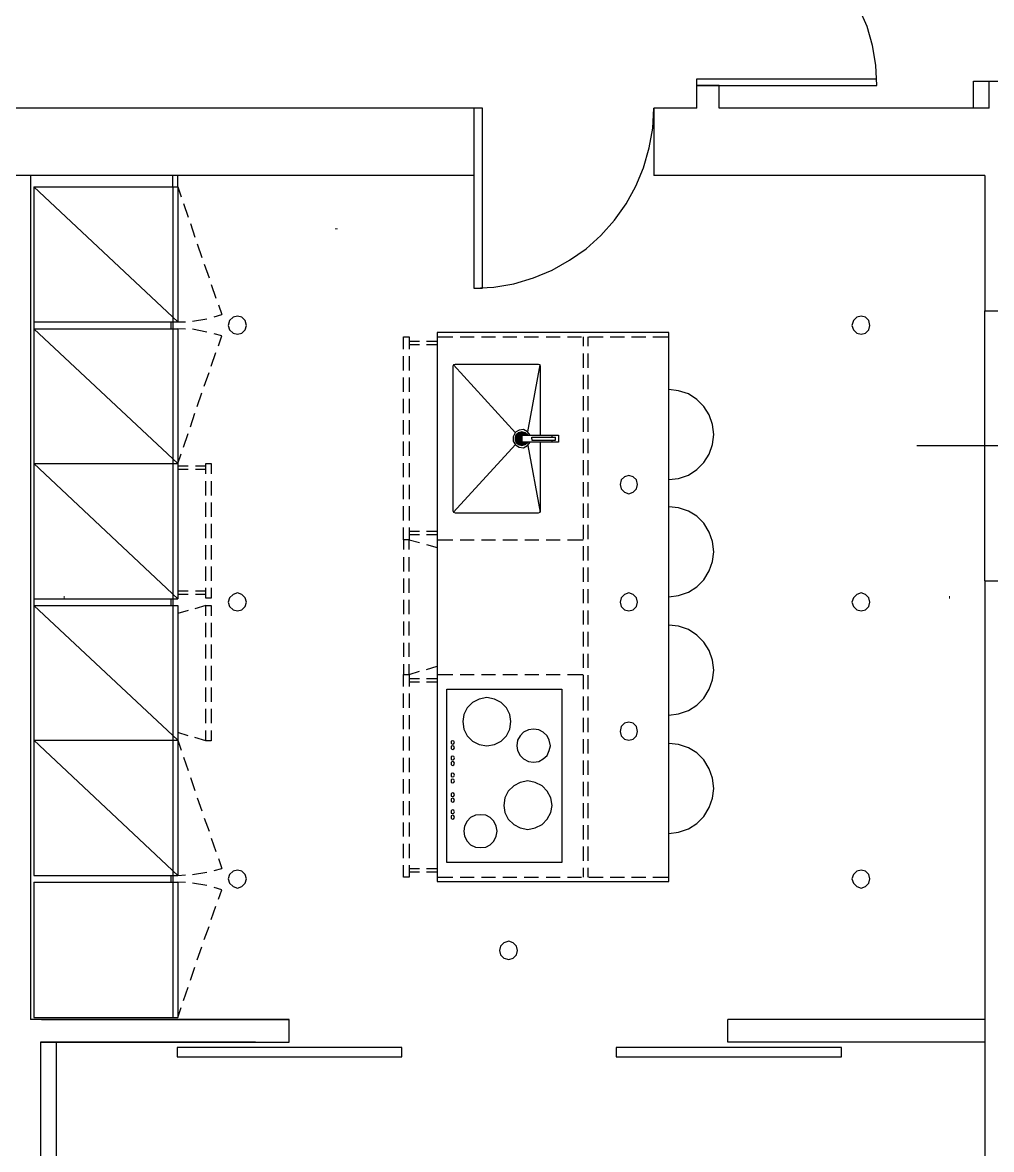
# Model space of a CAD drawing. Header units: millimetres. Extents: x 0 to 11839, y 0 to 13604.
# Drawn here: x 4977 to 8721, y 4743 to 9097 of the extents above; entities that cross this region are included whole.
import ezdxf

# ---------------------------------------------------------------- set-up
doc = ezdxf.new("R2010")
doc.units = ezdxf.units.MM
doc.layers.add('PDF_FILLS_OUTLINE', color=8, linetype='Continuous')
doc.layers.add('PDF_STROKES', color=7, linetype='Continuous')

msp = doc.modelspace()

# ---------------------------------------------------------------- linework, layer by layer
at = {"layer": 'PDF_FILLS_OUTLINE'}
for p, q in [((6187, 8301.6), (6187, 8301.6)), ((6187, 8301.6), (6187, 8299.5)), ((6187, 8301.6), (6187, 8299.5)), ((6189.1, 8301.6), (6189.1, 8301.6)), ((6189.1, 8301.6), (6189.1, 8299.5)), ((6189.1, 8299.5), (6189.1, 8301.6)), ((6189.1, 8301.6), (6189.1, 8301.6)), ((6189.1, 8301.6), (6189.1, 8299.5)), ((6189.1, 8299.5), (6189.1, 8301.6)), ((6189.1, 8301.6), (6189.1, 8301.6)), ((6189.1, 8301.6), (6189.1, 8299.5)), ((6189.1, 8301.6), (6189.1, 8299.5)), ((6191.2, 8301.6), (6191.2, 8301.6)), ((6191.2, 8301.6), (6191.2, 8299.5)), ((6191.2, 8299.5), (6191.2, 8301.6)), ((6191.2, 8301.6), (6191.2, 8301.6)), ((6191.2, 8301.6), (6191.2, 8299.5)), ((6191.2, 8299.5), (6191.2, 8301.6)), ((6191.2, 8301.6), (6191.2, 8301.6)), ((6191.2, 8301.6), (6191.2, 8299.5)), ((6191.2, 8299.5), (6191.2, 8301.6)), ((6191.2, 8301.6), (6191.2, 8301.6)), ((6191.2, 8301.6), (6191.2, 8299.5)), ((6191.2, 8299.5), (6191.2, 8301.6)), ((6191.2, 8299.5), (6191.2, 8299.5)), ((6883.4, 7501.5), (6881.3, 7482.4)), ((6881.3, 7482.4), (6881.3, 7497.2)), ((6881.3, 7497.2), (6881.3, 7486.7)), ((6881.3, 7497.2), (6881.3, 7482.4)), ((6881.3, 7486.7), (6881.3, 7493)), ((6885.5, 7505.7), (6883.4, 7478.2)), ((6883.4, 7478.2), (6883.4, 7501.5)), ((6883.4, 7501.5), (6883.4, 7478.2)), ((6889.7, 7509.9), (6885.5, 7473.9)), ((6885.5, 7473.9), (6885.5, 7505.7)), ((6885.5, 7505.7), (6885.5, 7473.9)), ((6894, 7512), (6889.7, 7469.7)), ((6889.7, 7469.7), (6889.7, 7509.9)), ((6889.7, 7509.9), (6889.7, 7469.7)), ((6898.2, 7514.2), (6894, 7467.6)), ((6894, 7467.6), (6894, 7512)), ((6894, 7512), (6894, 7467.6)), ((6904.6, 7516.3), (6898.2, 7465.5)), ((6898.2, 7465.5), (6898.2, 7514.2)), ((6898.2, 7514.2), (6898.2, 7465.5)), ((6906.7, 7516.3), (6904.6, 7463.4)), ((6904.6, 7463.4), (6904.6, 7516.3)), ((6904.6, 7516.3), (6904.6, 7463.4)), ((6908.8, 7516.3), (6906.7, 7503.6)), ((6906.7, 7503.6), (6906.7, 7516.3)), ((6906.7, 7516.3), (6906.7, 7463.4)), ((6908.8, 7503.6), (6906.7, 7503.6)), ((6908.8, 7503.6), (6908.8, 7516.3)), ((6908.8, 7516.3), (6908.8, 7503.6)), ((6913, 7514.2), (6908.8, 7503.6)), ((6913, 7503.6), (6908.8, 7503.6)), ((6913, 7503.6), (6913, 7514.2)), ((6913, 7514.2), (6913, 7503.6)), ((6919.4, 7512), (6913, 7503.6)), ((6919.4, 7503.6), (6913, 7503.6)), ((6919.4, 7503.6), (6919.4, 7512)), ((6919.4, 7512), (6919.4, 7503.6)), ((6923.6, 7509.9), (6919.4, 7503.6)), ((6923.6, 7503.6), (6919.4, 7503.6)), ((6923.6, 7503.6), (6923.6, 7509.9)), ((6923.6, 7509.9), (6923.6, 7503.6)), ((6925.7, 7507.8), (6923.6, 7503.6)), ((6925.7, 7503.6), (6923.6, 7503.6)), ((6925.7, 7503.6), (6925.7, 7507.8)), ((6925.7, 7507.8), (6925.7, 7503.6)), ((6930, 7503.6), (6925.7, 7503.6)), ((6881.3, 7482.4), (6881.3, 7486.7)), ((6883.4, 7478.2), (6881.3, 7482.4)), ((6885.5, 7473.9), (6883.4, 7478.2)), ((6889.7, 7469.7), (6885.5, 7473.9)), ((6894, 7467.6), (6889.7, 7469.7)), ((6898.2, 7465.5), (6894, 7467.6)), ((6904.6, 7463.4), (6898.2, 7465.5)), ((6906.7, 7463.4), (6904.6, 7463.4)), ((6908.8, 7476.1), (6906.7, 7463.4)), ((6906.7, 7463.4), (6906.7, 7476.1)), ((6908.8, 7463.4), (6906.7, 7463.4)), ((6913, 7476.1), (6908.8, 7463.4)), ((6908.8, 7463.4), (6908.8, 7476.1)), ((6908.8, 7476.1), (6908.8, 7463.4)), ((6913, 7465.5), (6908.8, 7463.4)), ((6919.4, 7476.1), (6913, 7465.5)), ((6913, 7465.5), (6913, 7476.1)), ((6913, 7476.1), (6913, 7465.5)), ((6919.4, 7465.5), (6913, 7465.5)), ((6923.6, 7476.1), (6919.4, 7465.5)), ((6919.4, 7465.5), (6919.4, 7476.1)), ((6919.4, 7476.1), (6919.4, 7465.5)), ((6923.6, 7469.7), (6919.4, 7465.5)), ((6925.7, 7476.1), (6923.6, 7469.7)), ((6923.6, 7469.7), (6923.6, 7476.1)), ((6923.6, 7476.1), (6923.6, 7469.7)), ((6925.7, 7471.8), (6923.6, 7469.7)), ((6930, 7476.1), (6925.7, 7471.8)), ((6925.7, 7471.8), (6925.7, 7476.1)), ((6925.7, 7476.1), (6925.7, 7471.8)), ((5137.1, 6879.2), (5137.1, 6879.2)), ((5137.1, 6879.2), (5137.1, 6879.2)), ((5137.1, 6879.2), (5137.1, 6879.2)), ((5139.3, 6879.2), (5137.1, 6879.2)), ((5137.1, 6879.2), (5139.3, 6879.2)), ((5139.3, 6879.2), (5137.1, 6879.2)), ((5137.1, 6879.2), (5139.3, 6879.2)), ((5139.3, 6877.1), (5137.1, 6877.1)), ((5137.1, 6877.1), (5139.3, 6877.1)), ((5137.1, 6877.1), (5137.1, 6877.1)), ((5137.1, 6877.1), (5137.1, 6877.1)), ((5137.1, 6877.1), (5137.1, 6877.1)), ((5139.3, 6877.1), (5137.1, 6877.1)), ((5137.1, 6877.1), (5139.3, 6877.1)), ((5137.1, 6874.9), (5137.1, 6874.9)), ((5139.3, 6874.9), (5137.1, 6874.9)), ((5137.1, 6874.9), (5139.3, 6874.9)), ((5139.3, 6874.9), (5137.1, 6874.9)), ((5137.1, 6874.9), (5139.3, 6874.9)), ((5139.3, 6874.9), (5137.1, 6874.9)), ((5137.1, 6874.9), (5139.3, 6874.9)), ((5139.3, 6874.9), (5137.1, 6874.9)), ((5137.1, 6874.9), (5139.3, 6874.9)), ((5139.3, 6879.2), (5139.3, 6879.2)), ((5139.3, 6879.2), (5139.3, 6879.2)), ((5139.3, 6877.1), (5139.3, 6877.1)), ((5139.3, 6877.1), (5139.3, 6877.1)), ((5139.3, 6874.9), (5139.3, 6874.9)), ((5139.3, 6874.9), (5139.3, 6874.9)), ((5139.3, 6874.9), (5139.3, 6874.9)), ((5139.3, 6874.9), (5139.3, 6874.9)), ((8557.7, 6879.2), (8557.7, 6879.2)), ((8557.7, 6879.2), (8557.7, 6879.2)), ((8557.7, 6879.2), (8557.7, 6879.2)), ((8559.8, 6879.2), (8557.7, 6879.2)), ((8557.7, 6879.2), (8559.8, 6879.2)), ((8559.8, 6879.2), (8557.7, 6879.2)), ((8557.7, 6879.2), (8559.8, 6879.2)), ((8559.8, 6877.1), (8557.7, 6877.1)), ((8557.7, 6877.1), (8559.8, 6877.1)), ((8557.7, 6877.1), (8557.7, 6877.1)), ((8557.7, 6877.1), (8557.7, 6877.1)), ((8557.7, 6877.1), (8557.7, 6877.1)), ((8559.8, 6877.1), (8557.7, 6877.1)), ((8557.7, 6877.1), (8559.8, 6877.1)), ((8557.7, 6874.9), (8557.7, 6874.9)), ((8559.8, 6874.9), (8557.7, 6874.9)), ((8557.7, 6874.9), (8559.8, 6874.9)), ((8559.8, 6874.9), (8557.7, 6874.9)), ((8557.7, 6874.9), (8559.8, 6874.9)), ((8559.8, 6874.9), (8557.7, 6874.9)), ((8557.7, 6874.9), (8559.8, 6874.9)), ((8559.8, 6874.9), (8557.7, 6874.9)), ((8557.7, 6874.9), (8559.8, 6874.9)), ((8559.8, 6879.2), (8559.8, 6879.2)), ((8559.8, 6879.2), (8559.8, 6879.2)), ((8559.8, 6877.1), (8559.8, 6877.1)), ((8559.8, 6877.1), (8559.8, 6877.1)), ((8559.8, 6874.9), (8559.8, 6874.9)), ((8559.8, 6874.9), (8559.8, 6874.9)), ((8559.8, 6874.9), (8559.8, 6874.9)), ((8559.8, 6874.9), (8559.8, 6874.9))]:
    msp.add_line(p, q, dxfattribs=at)
at = {"layer": 'PDF_STROKES'}
for p, q in [((8240.2, 9082.6), (8208.4, 9154.6)), ((8261.4, 9008.5), (8240.2, 9082.6)), ((8274, 8932.3), (8261.4, 9008.5)), ((8278.3, 8854), (8274, 8932.3)), ((7581.9, 8879.4), (8278.3, 8879.4)), ((7581.9, 8854), (7581.9, 8879.4)), ((7581.9, 8767.2), (7581.9, 8854)), ((7668.7, 8854), (7581.9, 8854)), ((7581.9, 8854), (8278.3, 8854)), ((7668.7, 8767.2), (7668.7, 8854)), ((8650.8, 8767.2), (8650.8, 8870.9)), ((8650.8, 8870.9), (8955.6, 8870.9)), ((8712.2, 8767.2), (8712.2, 8870.9)), ((6720.4, 8767.2), (4614.3, 8767.2)), ((6720.4, 8767.2), (6720.4, 8506.9)), ((6720.4, 8767.2), (6720.4, 8070.8)), ((6754.3, 8767.2), (6720.4, 8767.2)), ((6754.3, 8070.8), (6754.3, 8767.2)), ((7412.6, 8688.9), (7416.8, 8767.2)), ((7581.9, 8767.2), (7416.8, 8767.2)), ((7416.8, 8767.2), (7416.8, 8506.9)), ((8712.2, 8767.2), (7668.7, 8767.2)), ((7397.7, 8612.7), (7412.6, 8688.9)), ((7376.6, 8536.5), (7397.7, 8612.7)), ((7346.9, 8464.6), (7376.6, 8536.5)), ((6720.4, 8506.9), (4614.3, 8506.9)), ((5008, 8506.9), (5008, 5245.1)), ((5558.4, 8462.4), (5558.4, 8506.9)), ((5577.4, 8462.4), (5577.4, 8506.9)), ((8695.3, 8506.9), (7416.8, 8506.9)), ((8695.3, 8506.9), (8695.3, 7984.1)), ((5020.7, 8462.4), (5020.7, 5801.8)), ((5020.7, 8462.4), (5577.4, 8462.4)), ((5020.7, 8462.4), (5577.4, 7941.7)), ((5558.4, 8462.4), (5558.4, 7941.7)), ((5577.4, 8462.4), (5577.4, 7941.7)), ((5577.4, 8462.4), (5590.1, 8424.3)), ((7308.9, 8396.8), (7346.9, 8464.6)), ((5598.6, 8398.9), (5617.6, 8346)), ((7264.4, 8333.3), (7308.9, 8396.8)), ((5626.1, 8320.6), (5643, 8267.7)), ((7211.5, 8274), (7264.4, 8333.3)), ((7154.3, 8223.3), (7211.5, 8274)), ((5651.5, 8242.3), (5670.5, 8189.4)), ((7090.8, 8178.8), (7154.3, 8223.3)), ((5679, 8164), (5698.1, 8111.1)), ((7023.1, 8140.7), (7090.8, 8178.8)), ((6874.9, 8087.8), (6951.1, 8111.1)), ((6951.1, 8111.1), (7023.1, 8140.7)), ((5706.5, 8085.7), (5723.5, 8032.8)), ((6720.4, 8070.8), (6798.7, 8075.1)), ((6720.4, 8070.8), (6754.3, 8070.8)), ((6798.7, 8075.1), (6874.9, 8087.8)), ((5717.1, 7960.8), (5746.7, 7969.2)), ((5734.1, 8007.4), (5746.7, 7969.2)), ((8695.3, 7984.1), (8955.6, 7984.1)), ((8695.3, 6940.5), (8695.3, 7984.1)), ((5020.7, 7941.7), (5577.4, 7941.7)), ((5549.9, 7941.7), (5549.9, 7914.2)), ((5558.4, 7941.7), (5558.4, 7914.2)), ((5577.4, 7941.7), (5607, 7941.7)), ((5634.6, 7943.8), (5689.6, 7952.3)), ((5776.4, 7946), (5772.1, 7926.9)), ((5772.1, 7926.9), (5776.4, 7910)), ((5791.2, 7958.7), (5776.4, 7946)), ((5808.1, 7962.9), (5791.2, 7958.7)), ((5825.1, 7958.7), (5808.1, 7962.9)), ((5837.8, 7946), (5825.1, 7958.7)), ((5842, 7926.9), (5837.8, 7946)), ((5837.8, 7910), (5842, 7926.9)), ((8187.3, 7946), (8180.9, 7926.9)), ((8180.9, 7926.9), (8187.3, 7910)), ((8200, 7958.7), (8187.3, 7946)), ((8216.9, 7962.9), (8200, 7958.7)), ((8233.8, 7958.7), (8216.9, 7962.9)), ((8246.5, 7946), (8233.8, 7958.7)), ((8250.8, 7926.9), (8246.5, 7946)), ((8246.5, 7910), (8250.8, 7926.9)), ((5020.7, 7914.2), (5577.4, 7914.2)), ((5020.7, 7914.2), (5577.4, 7393.5)), ((5558.4, 7914.2), (5558.4, 7393.5)), ((5577.4, 7914.2), (5577.4, 6870.7)), ((5607, 7912.1), (5577.4, 7914.2)), ((5689.6, 7901.5), (5634.6, 7912.1)), ((5746.7, 7886.7), (5717.1, 7895.2)), ((5734.1, 7848.6), (5746.7, 7886.7)), ((5776.4, 7910), (5791.2, 7897.3)), ((5791.2, 7897.3), (5808.1, 7893)), ((5808.1, 7893), (5825.1, 7897.3)), ((5825.1, 7897.3), (5837.8, 7910)), ((6449.5, 7835.9), (6449.5, 7882.5)), ((6449.5, 7882.5), (6470.6, 7882.5)), ((6470.6, 7882.5), (6470.6, 7835.9)), ((6578.6, 7899.4), (6578.6, 5778.5)), ((7473.9, 7899.4), (6578.6, 7899.4)), ((6578.6, 7882.5), (6640, 7882.5)), ((6667.5, 7882.5), (6722.5, 7882.5)), ((6750, 7882.5), (6805.1, 7882.5)), ((6832.6, 7882.5), (6887.6, 7882.5)), ((6915.1, 7882.5), (6970.2, 7882.5)), ((6999.8, 7882.5), (7054.8, 7882.5)), ((7082.4, 7882.5), (7137.4, 7882.5)), ((7143.7, 7882.5), (7143.7, 7846.5)), ((7160.7, 7882.5), (7160.7, 7846.5)), ((7164.9, 7882.5), (7219.9, 7882.5)), ((7247.5, 7882.5), (7302.5, 7882.5)), ((7330, 7882.5), (7385.1, 7882.5)), ((7412.6, 7882.5), (7473.9, 7882.5)), ((7473.9, 5778.5), (7473.9, 7899.4)), ((8187.3, 7910), (8200, 7897.3)), ((8200, 7897.3), (8216.9, 7893)), ((8216.9, 7893), (8233.8, 7897.3)), ((8233.8, 7897.3), (8246.5, 7910)), ((6510.9, 7865.5), (6470.6, 7865.5)), ((6510.9, 7852.8), (6470.6, 7852.8)), ((6578.6, 7865.5), (6538.4, 7865.5)), ((6578.6, 7852.8), (6538.4, 7852.8)), ((5706.5, 7770.3), (5723.5, 7823.2)), ((6449.5, 7753.3), (6449.5, 7808.4)), ((6470.6, 7808.4), (6470.6, 7753.3)), ((7143.7, 7819), (7143.7, 7763.9)), ((7160.7, 7819), (7160.7, 7763.9)), ((6642.1, 7774.5), (6640, 7768.2)), ((6640, 7768.2), (6640, 7211.5)), ((6648.4, 7776.6), (6642.1, 7774.5)), ((6881.3, 7512), (6642.1, 7774.5)), ((6970.2, 7776.6), (6648.4, 7776.6)), ((6930, 7516.3), (6976.5, 7774.5)), ((6976.5, 7774.5), (6970.2, 7776.6)), ((6978.6, 7768.2), (6976.5, 7774.5)), ((6978.6, 7503.6), (6978.6, 7768.2)), ((5679, 7692), (5698.1, 7744.9)), ((6449.5, 7670.8), (6449.5, 7725.8)), ((6470.6, 7725.8), (6470.6, 7670.8)), ((7143.7, 7736.4), (7143.7, 7681.4)), ((7160.7, 7736.4), (7160.7, 7681.4)), ((5651.5, 7613.7), (5670.5, 7666.6)), ((7512, 7675), (7473.9, 7679.3)), ((7550.1, 7662.3), (7512, 7675)), ((6449.5, 7588.3), (6449.5, 7643.3)), ((6470.6, 7643.3), (6470.6, 7588.3)), ((7143.7, 7653.9), (7143.7, 7598.8)), ((7160.7, 7653.9), (7160.7, 7598.8)), ((7581.9, 7641.2), (7550.1, 7662.3)), ((7609.4, 7613.7), (7581.9, 7641.2)), ((5626.1, 7535.3), (5643, 7588.3)), ((7630.6, 7581.9), (7609.4, 7613.7)), ((7643.3, 7543.8), (7630.6, 7581.9)), ((6449.5, 7505.7), (6449.5, 7560.7)), ((6470.6, 7560.7), (6470.6, 7505.7)), ((7143.7, 7571.3), (7143.7, 7516.3)), ((7160.7, 7571.3), (7160.7, 7516.3)), ((7647.5, 7505.7), (7643.3, 7543.8)), ((5598.6, 7457), (5617.6, 7509.9)), ((6881.3, 7514.2), (6872.8, 7497.2)), ((6872.8, 7497.2), (6872.8, 7480.3)), ((6896.1, 7522.6), (6881.3, 7514.2)), ((6883.4, 7503.6), (6881.3, 7488.8)), ((6894, 7512), (6883.4, 7503.6)), ((6906.7, 7516.3), (6894, 7512)), ((6913, 7524.8), (6896.1, 7522.6)), ((6919.4, 7512), (6906.7, 7516.3)), ((6906.7, 7503.6), (7048.5, 7503.6)), ((6906.7, 7503.6), (6906.7, 7476.1)), ((6927.8, 7516.3), (6913, 7524.8)), ((6930, 7503.6), (6919.4, 7512)), ((6938.4, 7503.6), (6927.8, 7516.3)), ((6944.8, 7488.8), (6944.8, 7495.1)), ((6944.8, 7495.1), (7035.8, 7495.1)), ((7023.1, 7495.1), (7023.1, 7503.6)), ((7035.8, 7484.5), (7035.8, 7495.1)), ((7048.5, 7503.6), (7048.5, 7476.1)), ((7643.3, 7467.6), (7647.5, 7505.7)), ((6449.5, 7423.2), (6449.5, 7478.2)), ((6470.6, 7478.2), (6470.6, 7423.2)), ((6881.3, 7467.6), (6642.1, 7205.1)), ((6872.8, 7480.3), (6881.3, 7465.5)), ((6881.3, 7488.8), (6883.4, 7476.1)), ((6881.3, 7465.5), (6896.1, 7457)), ((6883.4, 7476.1), (6894, 7467.6)), ((6894, 7467.6), (6906.7, 7463.4)), ((6896.1, 7457), (6913, 7454.9)), ((6906.7, 7488.8), (6908.8, 7488.8)), ((7048.5, 7476.1), (6906.7, 7476.1)), ((6906.7, 7463.4), (6919.4, 7467.6)), ((6913, 7454.9), (6927.8, 7463.4)), ((6919.4, 7467.6), (6930, 7476.1)), ((6927.8, 7463.4), (6938.4, 7476.1)), ((6930, 7463.4), (6976.5, 7205.1)), ((6944.8, 7488.8), (6944.8, 7484.5)), ((6944.8, 7484.5), (7035.8, 7484.5)), ((6978.6, 7211.5), (6978.6, 7476.1)), ((7023.1, 7476.1), (7023.1, 7484.5)), ((7143.7, 7488.8), (7143.7, 7433.7)), ((7160.7, 7488.8), (7160.7, 7433.7)), ((7630.6, 7429.5), (7643.3, 7467.6)), ((8432.8, 7463.4), (9419.2, 7463.4)), ((5577.4, 7393.5), (5590.1, 7431.6)), ((7143.7, 7406.2), (7143.7, 7349.1)), ((7160.7, 7406.2), (7160.7, 7349.1)), ((7609.4, 7397.7), (7630.6, 7429.5)), ((5020.7, 7393.5), (5577.4, 7393.5)), ((5020.7, 7393.5), (5577.4, 6870.7)), ((5558.4, 7393.5), (5558.4, 6870.7)), ((5617.6, 7382.9), (5577.4, 7382.9)), ((5617.6, 7370.2), (5577.4, 7370.2)), ((5685.4, 7382.9), (5645.1, 7382.9)), ((5685.4, 7370.2), (5645.1, 7370.2)), ((5685.4, 7353.3), (5685.4, 7393.5)), ((5685.4, 7393.5), (5706.5, 7393.5)), ((5706.5, 7393.5), (5706.5, 7353.3)), ((6449.5, 7340.6), (6449.5, 7395.6)), ((6470.6, 7395.6), (6470.6, 7340.6)), ((7550.1, 7349.1), (7581.9, 7370.2)), ((7581.9, 7370.2), (7609.4, 7397.7)), ((5685.4, 7270.7), (5685.4, 7325.8)), ((5706.5, 7325.8), (5706.5, 7270.7)), ((7143.7, 7321.6), (7143.7, 7266.5)), ((7160.7, 7321.6), (7160.7, 7266.5)), ((7289.8, 7330), (7285.6, 7313.1)), ((7302.5, 7342.7), (7289.8, 7330)), ((7319.4, 7346.9), (7302.5, 7342.7)), ((7336.4, 7342.7), (7319.4, 7346.9)), ((7349.1, 7330), (7336.4, 7342.7)), ((7353.3, 7313.1), (7349.1, 7330)), ((7473.9, 7332.1), (7512, 7336.4)), ((7512, 7336.4), (7550.1, 7349.1)), ((6449.5, 7255.9), (6449.5, 7311)), ((6470.6, 7311), (6470.6, 7255.9)), ((7285.6, 7313.1), (7289.8, 7296.2)), ((7289.8, 7296.2), (7302.5, 7283.4)), ((7302.5, 7283.4), (7319.4, 7277.1)), ((7319.4, 7277.1), (7336.4, 7283.4)), ((7336.4, 7283.4), (7349.1, 7296.2)), ((7349.1, 7296.2), (7353.3, 7313.1)), ((5685.4, 7188.2), (5685.4, 7243.2)), ((5706.5, 7243.2), (5706.5, 7188.2)), ((6449.5, 7173.4), (6449.5, 7228.4)), ((6470.6, 7228.4), (6470.6, 7173.4)), ((7143.7, 7239), (7143.7, 7184)), ((7160.7, 7239), (7160.7, 7184)), ((6640, 7211.5), (6642.1, 7205.1)), ((6642.1, 7205.1), (6648.4, 7203)), ((6648.4, 7203), (6970.2, 7203)), ((6970.2, 7203), (6976.5, 7205.1)), ((6976.5, 7205.1), (6978.6, 7211.5)), ((7512, 7222.1), (7473.9, 7226.3)), ((7550.1, 7209.4), (7512, 7222.1)), ((7581.9, 7190.3), (7550.1, 7209.4)), ((7609.4, 7162.8), (7581.9, 7190.3)), ((5685.4, 7105.7), (5685.4, 7160.7)), ((5706.5, 7160.7), (5706.5, 7105.7)), ((6449.5, 7099.3), (6449.5, 7145.9)), ((6470.6, 7145.9), (6470.6, 7099.3)), ((7143.7, 7156.5), (7143.7, 7101.4)), ((7160.7, 7156.5), (7160.7, 7101.4)), ((7630.6, 7128.9), (7609.4, 7162.8)), ((6470.6, 7099.3), (6449.5, 7099.3)), ((6470.6, 7099.3), (6449.5, 7099.3)), ((6449.5, 7099.3), (6449.5, 7061.2)), ((6510.9, 7131.1), (6470.6, 7131.1)), ((6510.9, 7118.3), (6470.6, 7118.3)), ((6470.6, 7061.2), (6470.6, 7099.3)), ((6470.6, 7099.3), (6510.9, 7088.7)), ((6578.6, 7131.1), (6538.4, 7131.1)), ((6578.6, 7118.3), (6538.4, 7118.3)), ((6578.6, 7099.3), (6640, 7099.3)), ((6667.5, 7099.3), (6722.5, 7099.3)), ((6750, 7099.3), (6805.1, 7099.3)), ((6832.6, 7099.3), (6889.7, 7099.3)), ((6917.3, 7099.3), (6972.3, 7099.3)), ((6999.8, 7099.3), (7054.8, 7099.3)), ((7082.4, 7099.3), (7143.7, 7099.3)), ((7643.3, 7092.9), (7630.6, 7128.9)), ((5685.4, 7023.1), (5685.4, 7078.1)), ((5706.5, 7078.1), (5706.5, 7023.1)), ((6538.4, 7080.3), (6578.6, 7069.7)), ((7143.7, 7073.9), (7143.7, 7018.9)), ((7160.7, 7073.9), (7160.7, 7018.9)), ((7647.5, 7052.7), (7643.3, 7092.9)), ((6449.5, 7031.6), (6449.5, 6976.5)), ((6470.6, 6976.5), (6470.6, 7031.6)), ((7630.6, 6978.6), (7643.3, 7014.6)), ((7643.3, 7014.6), (7647.5, 7052.7)), ((5685.4, 6940.5), (5685.4, 6995.6)), ((5706.5, 6995.6), (5706.5, 6940.5)), ((7143.7, 6991.3), (7143.7, 6936.3)), ((7160.7, 6991.3), (7160.7, 6936.3)), ((7609.4, 6944.8), (7630.6, 6978.6)), ((6449.5, 6949), (6449.5, 6894)), ((6470.6, 6894), (6470.6, 6949)), ((7581.9, 6917.3), (7609.4, 6944.8)), ((8695.3, 6940.5), (8695.3, 4667.2)), ((8695.3, 6940.5), (8955.6, 6940.5)), ((5617.6, 6900.3), (5577.4, 6900.3)), ((5617.6, 6887.6), (5577.4, 6887.6)), ((5685.4, 6900.3), (5645.1, 6900.3)), ((5685.4, 6887.6), (5645.1, 6887.6)), ((5685.4, 6872.8), (5685.4, 6913)), ((5706.5, 6913), (5706.5, 6872.8)), ((5791.2, 6887.6), (5776.4, 6874.9)), ((5808.1, 6894), (5791.2, 6887.6)), ((5825.1, 6887.6), (5808.1, 6894)), ((5837.8, 6874.9), (5825.1, 6887.6)), ((7143.7, 6908.8), (7143.7, 6853.8)), ((7160.7, 6908.8), (7160.7, 6853.8)), ((7302.5, 6887.6), (7289.8, 6874.9)), ((7319.4, 6894), (7302.5, 6887.6)), ((7336.4, 6887.6), (7319.4, 6894)), ((7349.1, 6874.9), (7336.4, 6887.6)), ((7473.9, 6879.2), (7512, 6883.4)), ((7512, 6883.4), (7550.1, 6896.1)), ((7550.1, 6896.1), (7581.9, 6917.3)), ((8200, 6887.6), (8187.3, 6874.9)), ((8216.9, 6894), (8200, 6887.6)), ((8233.8, 6887.6), (8216.9, 6894)), ((8246.5, 6874.9), (8233.8, 6887.6)), ((5020.7, 6870.7), (5577.4, 6870.7)), ((5020.7, 6845.3), (5577.4, 6845.3)), ((5020.7, 6845.3), (5577.4, 6324.6)), ((5549.9, 6870.7), (5549.9, 6845.3)), ((5558.4, 6870.7), (5558.4, 6845.3)), ((5558.4, 6845.3), (5558.4, 6324.6)), ((5577.4, 6845.3), (5577.4, 5801.8)), ((5685.4, 6845.3), (5643, 6832.6)), ((5706.5, 6872.8), (5685.4, 6872.8)), ((5685.4, 6805.1), (5685.4, 6845.3)), ((5685.4, 6845.3), (5706.5, 6845.3)), ((5706.5, 6845.3), (5706.5, 6805.1)), ((5776.4, 6874.9), (5772.1, 6858)), ((5772.1, 6858), (5776.4, 6841.1)), ((5776.4, 6841.1), (5791.2, 6828.4)), ((5825.1, 6828.4), (5837.8, 6841.1)), ((5842, 6858), (5837.8, 6874.9)), ((5837.8, 6841.1), (5842, 6858)), ((6449.5, 6866.5), (6449.5, 6811.4)), ((6470.6, 6811.4), (6470.6, 6866.5)), ((7289.8, 6874.9), (7285.6, 6858)), ((7285.6, 6858), (7289.8, 6841.1)), ((7289.8, 6841.1), (7302.5, 6828.4)), ((7336.4, 6828.4), (7349.1, 6841.1)), ((7353.3, 6858), (7349.1, 6874.9)), ((7349.1, 6841.1), (7353.3, 6858)), ((8187.3, 6874.9), (8180.9, 6858)), ((8180.9, 6858), (8187.3, 6841.1)), ((8187.3, 6841.1), (8200, 6828.4)), ((8233.8, 6828.4), (8246.5, 6841.1)), ((8250.8, 6858), (8246.5, 6874.9)), ((8246.5, 6841.1), (8250.8, 6858)), ((5617.6, 6826.2), (5577.4, 6813.6)), ((5791.2, 6828.4), (5808.1, 6824.1)), ((5808.1, 6824.1), (5825.1, 6828.4)), ((7143.7, 6826.2), (7143.7, 6771.2)), ((7160.7, 6826.2), (7160.7, 6771.2)), ((7302.5, 6828.4), (7319.4, 6824.1)), ((7319.4, 6824.1), (7336.4, 6828.4)), ((8200, 6828.4), (8216.9, 6824.1)), ((8216.9, 6824.1), (8233.8, 6828.4)), ((5685.4, 6722.5), (5685.4, 6777.6)), ((5706.5, 6777.6), (5706.5, 6722.5)), ((6449.5, 6783.9), (6449.5, 6728.9)), ((6470.6, 6728.9), (6470.6, 6783.9)), ((7512, 6764.9), (7473.9, 6769.1)), ((7550.1, 6752.2), (7512, 6764.9)), ((7581.9, 6731), (7550.1, 6752.2)), ((7143.7, 6743.7), (7143.7, 6686.6)), ((7160.7, 6743.7), (7160.7, 6686.6)), ((7609.4, 6703.5), (7581.9, 6731)), ((5685.4, 6640), (5685.4, 6695)), ((5706.5, 6695), (5706.5, 6640)), ((6449.5, 6701.4), (6449.5, 6646.3)), ((6470.6, 6646.3), (6470.6, 6701.4)), ((7630.6, 6671.7), (7609.4, 6703.5)), ((7643.3, 6633.6), (7630.6, 6671.7)), ((6449.5, 6618.8), (6449.5, 6578.6)), ((6470.6, 6578.6), (6470.6, 6618.8)), ((7143.7, 6659), (7143.7, 6604)), ((7160.7, 6659), (7160.7, 6604)), ((7647.5, 6595.5), (7643.3, 6633.6)), ((5685.4, 6555.3), (5685.4, 6612.5)), ((5706.5, 6612.5), (5706.5, 6555.3)), ((6449.5, 6532), (6449.5, 6578.6)), ((6449.5, 6578.6), (6470.6, 6578.6)), ((6449.5, 6578.6), (6470.6, 6578.6)), ((6470.6, 6578.6), (6510.9, 6591.3)), ((6470.6, 6578.6), (6470.6, 6532)), ((6538.4, 6597.7), (6578.6, 6610.4)), ((6578.6, 6578.6), (6640, 6578.6)), ((6667.5, 6578.6), (6722.5, 6578.6)), ((6750, 6578.6), (6805.1, 6578.6)), ((6832.6, 6578.6), (6889.7, 6578.6)), ((6917.3, 6578.6), (6972.3, 6578.6)), ((6999.8, 6578.6), (7054.8, 6578.6)), ((7082.4, 6578.6), (7143.7, 6578.6)), ((7143.7, 6576.5), (7143.7, 6521.5)), ((7160.7, 6576.5), (7160.7, 6521.5)), ((7643.3, 6557.4), (7647.5, 6595.5)), ((6510.9, 6561.7), (6470.6, 6561.7)), ((6510.9, 6549), (6470.6, 6549)), ((6578.6, 6561.7), (6538.4, 6561.7)), ((6578.6, 6549), (6538.4, 6549)), ((7630.6, 6521.5), (7643.3, 6557.4)), ((5685.4, 6472.8), (5685.4, 6527.8)), ((5706.5, 6527.8), (5706.5, 6472.8)), ((6449.5, 6449.5), (6449.5, 6504.5)), ((6470.6, 6504.5), (6470.6, 6449.5)), ((6771.2, 6489.7), (6741.6, 6483.3)), ((6800.8, 6483.3), (6771.2, 6489.7)), ((7143.7, 6493.9), (7143.7, 6438.9)), ((7160.7, 6493.9), (7160.7, 6438.9)), ((7581.9, 6460.1), (7609.4, 6487.6)), ((7609.4, 6487.6), (7630.6, 6521.5)), ((5685.4, 6390.2), (5685.4, 6445.3)), ((5706.5, 6445.3), (5706.5, 6390.2)), ((6695, 6449.5), (6682.3, 6424.1)), ((6716.2, 6470.6), (6695, 6449.5)), ((6741.6, 6483.3), (6716.2, 6470.6)), ((6826.2, 6470.6), (6800.8, 6483.3)), ((6847.4, 6449.5), (6826.2, 6470.6)), ((6860.1, 6424.1), (6847.4, 6449.5)), ((7550.1, 6438.9), (7581.9, 6460.1)), ((6449.5, 6366.9), (6449.5, 6422)), ((6470.6, 6422), (6470.6, 6366.9)), ((6682.3, 6424.1), (6678.1, 6396.6)), ((6864.3, 6396.6), (6860.1, 6424.1)), ((7143.7, 6411.4), (7143.7, 6356.3)), ((7160.7, 6411.4), (7160.7, 6356.3)), ((7473.9, 6422), (7512, 6426.2)), ((7512, 6426.2), (7550.1, 6438.9)), ((5685.4, 6322.5), (5685.4, 6362.7)), ((5706.5, 6362.7), (5706.5, 6322.5)), ((6678.1, 6396.6), (6682.3, 6366.9)), ((6682.3, 6366.9), (6695, 6341.5)), ((6847.4, 6341.5), (6860.1, 6366.9)), ((6860.1, 6366.9), (6864.3, 6396.6)), ((6932.1, 6364.8), (6913, 6356.3)), ((6951.1, 6366.9), (6932.1, 6364.8)), ((6972.3, 6364.8), (6951.1, 6366.9)), ((6989.2, 6356.3), (6972.3, 6364.8)), ((7289.8, 6377.5), (7285.6, 6358.5)), ((7285.6, 6358.5), (7289.8, 6341.5)), ((7302.5, 6390.2), (7289.8, 6377.5)), ((7319.4, 6394.5), (7302.5, 6390.2)), ((7336.4, 6390.2), (7319.4, 6394.5)), ((7349.1, 6377.5), (7336.4, 6390.2)), ((7353.3, 6358.5), (7349.1, 6377.5)), ((7349.1, 6341.5), (7353.3, 6358.5)), ((5020.7, 6324.6), (5577.4, 6324.6)), ((5020.7, 6324.6), (5577.4, 5801.8)), ((5558.4, 6324.6), (5558.4, 5801.8)), ((5617.6, 6341.5), (5577.4, 6354.2)), ((5577.4, 6324.6), (5590.1, 6286.5)), ((5685.4, 6322.5), (5643, 6335.2)), ((5706.5, 6322.5), (5685.4, 6322.5)), ((6449.5, 6284.4), (6449.5, 6339.4)), ((6470.6, 6339.4), (6470.6, 6284.4)), ((6640, 6322.5), (6633.6, 6320.4)), ((6633.6, 6320.4), (6633.6, 6316.1)), ((6633.6, 6316.1), (6633.6, 6311.9)), ((6644.2, 6320.4), (6640, 6322.5)), ((6646.3, 6316.1), (6644.2, 6320.4)), ((6644.2, 6311.9), (6646.3, 6316.1)), ((6695, 6341.5), (6716.2, 6320.4)), ((6716.2, 6320.4), (6741.6, 6307.7)), ((6800.8, 6307.7), (6826.2, 6320.4)), ((6826.2, 6320.4), (6847.4, 6341.5)), ((6889.7, 6324.6), (6887.6, 6303.4)), ((6900.3, 6341.5), (6889.7, 6324.6)), ((6913, 6356.3), (6900.3, 6341.5)), ((7004.1, 6341.5), (6989.2, 6356.3)), ((7012.5, 6324.6), (7004.1, 6341.5)), ((7016.8, 6303.4), (7012.5, 6324.6)), ((7143.7, 6328.8), (7143.7, 6273.8)), ((7160.7, 6328.8), (7160.7, 6273.8)), ((7289.8, 6341.5), (7302.5, 6328.8)), ((7302.5, 6328.8), (7319.4, 6324.6)), ((7319.4, 6324.6), (7336.4, 6328.8)), ((7336.4, 6328.8), (7349.1, 6341.5)), ((6633.6, 6311.9), (6640, 6309.8)), ((6640, 6303.4), (6633.6, 6301.3)), ((6633.6, 6301.3), (6633.6, 6295)), ((6633.6, 6295), (6633.6, 6290.7)), ((6633.6, 6290.7), (6640, 6288.6)), ((6640, 6309.8), (6644.2, 6311.9)), ((6644.2, 6301.3), (6640, 6303.4)), ((6640, 6288.6), (6644.2, 6290.7)), ((6646.3, 6295), (6644.2, 6301.3)), ((6644.2, 6290.7), (6646.3, 6295)), ((6741.6, 6307.7), (6771.2, 6303.4)), ((6771.2, 6303.4), (6800.8, 6307.7)), ((6887.6, 6303.4), (6889.7, 6284.4)), ((6889.7, 6284.4), (6900.3, 6265.3)), ((7004.1, 6265.3), (7012.5, 6284.4)), ((7012.5, 6284.4), (7016.8, 6303.4)), ((7512, 6307.7), (7473.9, 6311.9)), ((7550.1, 6295), (7512, 6307.7)), ((7581.9, 6275.9), (7550.1, 6295)), ((7609.4, 6248.4), (7581.9, 6275.9)), ((5598.6, 6259), (5617.6, 6208.2)), ((6449.5, 6201.8), (6449.5, 6256.9)), ((6470.6, 6256.9), (6470.6, 6201.8)), ((6640, 6263.2), (6633.6, 6261.1)), ((6633.6, 6261.1), (6633.6, 6256.9)), ((6633.6, 6256.9), (6633.6, 6250.5)), ((6633.6, 6250.5), (6640, 6248.4)), ((6640, 6242.1), (6633.6, 6239.9)), ((6633.6, 6239.9), (6633.6, 6235.7)), ((6633.6, 6235.7), (6633.6, 6229.4)), ((6633.6, 6229.4), (6640, 6227.2)), ((6644.2, 6261.1), (6640, 6263.2)), ((6640, 6248.4), (6644.2, 6250.5)), ((6644.2, 6239.9), (6640, 6242.1)), ((6640, 6227.2), (6644.2, 6229.4)), ((6646.3, 6256.9), (6644.2, 6261.1)), ((6644.2, 6250.5), (6646.3, 6256.9)), ((6646.3, 6235.7), (6644.2, 6239.9)), ((6644.2, 6229.4), (6646.3, 6235.7)), ((6900.3, 6265.3), (6913, 6252.6)), ((6913, 6252.6), (6932.1, 6242.1)), ((6932.1, 6242.1), (6951.1, 6239.9)), ((6951.1, 6239.9), (6972.3, 6242.1)), ((6972.3, 6242.1), (6989.2, 6252.6)), ((6989.2, 6252.6), (7004.1, 6265.3)), ((7143.7, 6246.3), (7143.7, 6191.2)), ((7160.7, 6246.3), (7160.7, 6191.2)), ((7630.6, 6214.5), (7609.4, 6248.4)), ((6640, 6197.6), (6633.6, 6195.5)), ((6633.6, 6195.5), (6633.6, 6189.1)), ((6633.6, 6189.1), (6633.6, 6184.9)), ((6633.6, 6184.9), (6640, 6182.8)), ((6644.2, 6195.5), (6640, 6197.6)), ((6640, 6182.8), (6644.2, 6184.9)), ((6646.3, 6189.1), (6644.2, 6195.5)), ((6644.2, 6184.9), (6646.3, 6189.1)), ((7643.3, 6178.6), (7630.6, 6214.5)), ((5626.1, 6180.7), (5643, 6129.9)), ((6449.5, 6119.3), (6449.5, 6174.3)), ((6470.6, 6174.3), (6470.6, 6119.3)), ((6640, 6174.3), (6633.6, 6172.2)), ((6633.6, 6172.2), (6633.6, 6168)), ((6633.6, 6168), (6633.6, 6161.6)), ((6633.6, 6161.6), (6640, 6159.5)), ((6644.2, 6172.2), (6640, 6174.3)), ((6640, 6159.5), (6644.2, 6161.6)), ((6646.3, 6168), (6644.2, 6172.2)), ((6644.2, 6161.6), (6646.3, 6168)), ((6874.9, 6148.9), (6853.8, 6127.8)), ((6900.3, 6161.6), (6874.9, 6148.9)), ((6930, 6168), (6900.3, 6161.6)), ((6957.5, 6161.6), (6930, 6168)), ((6985, 6148.9), (6957.5, 6161.6)), ((7004.1, 6127.8), (6985, 6148.9)), ((7143.7, 6163.7), (7143.7, 6108.7)), ((7160.7, 6163.7), (7160.7, 6108.7)), ((7647.5, 6138.3), (7643.3, 6178.6)), ((5651.5, 6102.4), (5670.5, 6051.6)), ((6640, 6121.4), (6633.6, 6119.3)), ((6633.6, 6119.3), (6633.6, 6115)), ((6633.6, 6115), (6633.6, 6108.7)), ((6633.6, 6108.7), (6640, 6106.6)), ((6640, 6100.2), (6633.6, 6098.1)), ((6633.6, 6098.1), (6633.6, 6091.8)), ((6644.2, 6119.3), (6640, 6121.4)), ((6640, 6106.6), (6644.2, 6108.7)), ((6644.2, 6098.1), (6640, 6100.2)), ((6646.3, 6115), (6644.2, 6119.3)), ((6644.2, 6108.7), (6646.3, 6115)), ((6646.3, 6091.8), (6644.2, 6098.1)), ((6841.1, 6102.4), (6836.8, 6072.7)), ((6853.8, 6127.8), (6841.1, 6102.4)), ((7018.9, 6102.4), (7004.1, 6127.8)), ((7023.1, 6072.7), (7018.9, 6102.4)), ((7630.6, 6064.2), (7643.3, 6100.2)), ((7643.3, 6100.2), (7647.5, 6138.3)), ((6449.5, 6034.6), (6449.5, 6089.6)), ((6470.6, 6089.6), (6470.6, 6034.6)), ((6633.6, 6091.8), (6633.6, 6087.5)), ((6633.6, 6087.5), (6640, 6085.4)), ((6640, 6055.8), (6633.6, 6053.7)), ((6633.6, 6053.7), (6633.6, 6047.3)), ((6640, 6085.4), (6644.2, 6087.5)), ((6644.2, 6053.7), (6640, 6055.8)), ((6644.2, 6087.5), (6646.3, 6091.8)), ((6646.3, 6047.3), (6644.2, 6053.7)), ((6836.8, 6072.7), (6841.1, 6045.2)), ((7018.9, 6045.2), (7023.1, 6072.7)), ((7143.7, 6081.2), (7143.7, 6024)), ((7160.7, 6081.2), (7160.7, 6024)), ((7609.4, 6030.4), (7630.6, 6064.2)), ((5679, 6024), (5698.1, 5973.2)), ((6633.6, 6047.3), (6633.6, 6043.1)), ((6633.6, 6043.1), (6640, 6041)), ((6640, 6034.6), (6633.6, 6032.5)), ((6633.6, 6032.5), (6633.6, 6026.2)), ((6633.6, 6026.2), (6633.6, 6021.9)), ((6633.6, 6021.9), (6640, 6019.8)), ((6640, 6041), (6644.2, 6043.1)), ((6644.2, 6032.5), (6640, 6034.6)), ((6640, 6019.8), (6644.2, 6021.9)), ((6644.2, 6043.1), (6646.3, 6047.3)), ((6646.3, 6026.2), (6644.2, 6032.5)), ((6644.2, 6021.9), (6646.3, 6026.2)), ((6695, 6011.3), (6684.4, 5992.3)), ((6707.7, 6026.2), (6695, 6011.3)), ((6726.8, 6034.6), (6707.7, 6026.2)), ((6745.8, 6036.7), (6726.8, 6034.6)), ((6767, 6034.6), (6745.8, 6036.7)), ((6783.9, 6026.2), (6767, 6034.6)), ((6798.7, 6011.3), (6783.9, 6026.2)), ((6807.2, 5992.3), (6798.7, 6011.3)), ((6841.1, 6045.2), (6853.8, 6019.8)), ((6853.8, 6019.8), (6874.9, 5998.6)), ((6985, 5998.6), (7004.1, 6019.8)), ((7004.1, 6019.8), (7018.9, 6045.2)), ((7581.9, 6002.9), (7609.4, 6030.4)), ((6449.5, 5952.1), (6449.5, 6007.1)), ((6470.6, 6007.1), (6470.6, 5952.1)), ((6684.4, 5992.3), (6682.3, 5973.2)), ((6682.3, 5973.2), (6684.4, 5954.2)), ((6811.4, 5973.2), (6807.2, 5992.3)), ((6807.2, 5954.2), (6811.4, 5973.2)), ((6874.9, 5998.6), (6900.3, 5985.9)), ((6900.3, 5985.9), (6930, 5979.6)), ((6930, 5979.6), (6957.5, 5985.9)), ((6957.5, 5985.9), (6985, 5998.6)), ((7143.7, 5996.5), (7143.7, 5941.5)), ((7160.7, 5996.5), (7160.7, 5941.5)), ((7473.9, 5964.8), (7512, 5969)), ((7512, 5969), (7550.1, 5981.7)), ((7550.1, 5981.7), (7581.9, 6002.9)), ((5706.5, 5945.7), (5723.5, 5894.9)), ((6449.5, 5869.5), (6449.5, 5924.6)), ((6470.6, 5924.6), (6470.6, 5869.5)), ((6684.4, 5954.2), (6695, 5935.1)), ((6695, 5935.1), (6707.7, 5920.3)), ((6783.9, 5920.3), (6798.7, 5935.1)), ((6798.7, 5935.1), (6807.2, 5954.2)), ((6707.7, 5920.3), (6726.8, 5911.9)), ((6726.8, 5911.9), (6745.8, 5909.7)), ((6745.8, 5909.7), (6767, 5911.9)), ((6767, 5911.9), (6783.9, 5920.3)), ((7143.7, 5914), (7143.7, 5858.9)), ((7160.7, 5914), (7160.7, 5858.9)), ((5734.1, 5867.4), (5746.7, 5829.3)), ((6449.5, 5795.4), (6449.5, 5842)), ((6470.6, 5842), (6470.6, 5795.4)), ((5020.7, 5801.8), (5577.4, 5801.8)), ((5549.9, 5801.8), (5549.9, 5776.4)), ((5558.4, 5801.8), (5558.4, 5776.4)), ((5577.4, 5801.8), (5607, 5803.9)), ((5634.6, 5806), (5689.6, 5814.5)), ((5717.1, 5820.8), (5746.7, 5829.3)), ((5776.4, 5806), (5772.1, 5789.1)), ((5791.2, 5818.7), (5776.4, 5806)), ((5808.1, 5822.9), (5791.2, 5818.7)), ((5825.1, 5818.7), (5808.1, 5822.9)), ((5837.8, 5806), (5825.1, 5818.7)), ((5842, 5789.1), (5837.8, 5806)), ((6470.6, 5795.4), (6449.5, 5795.4)), ((6510.9, 5827.2), (6470.6, 5827.2)), ((6510.9, 5814.5), (6470.6, 5814.5)), ((6578.6, 5827.2), (6538.4, 5827.2)), ((6578.6, 5814.5), (6538.4, 5814.5)), ((6578.6, 5795.4), (6640, 5795.4)), ((6667.5, 5795.4), (6722.5, 5795.4)), ((6750, 5795.4), (6805.1, 5795.4)), ((6832.6, 5795.4), (6887.6, 5795.4)), ((6915.1, 5795.4), (6970.2, 5795.4)), ((6999.8, 5795.4), (7054.8, 5795.4)), ((7082.4, 5795.4), (7137.4, 5795.4)), ((7143.7, 5831.4), (7143.7, 5795.4)), ((7160.7, 5831.4), (7160.7, 5795.4)), ((7164.9, 5795.4), (7219.9, 5795.4)), ((7247.5, 5795.4), (7302.5, 5795.4)), ((7330, 5795.4), (7385.1, 5795.4)), ((7412.6, 5795.4), (7473.9, 5795.4)), ((8187.3, 5806), (8180.9, 5789.1)), ((8200, 5818.7), (8187.3, 5806)), ((8216.9, 5822.9), (8200, 5818.7)), ((8233.8, 5818.7), (8216.9, 5822.9)), ((8246.5, 5806), (8233.8, 5818.7)), ((8250.8, 5789.1), (8246.5, 5806)), ((5020.7, 5776.4), (5020.7, 5253.6)), ((5020.7, 5776.4), (5577.4, 5776.4)), ((5558.4, 5776.4), (5558.4, 5253.6)), ((5577.4, 5776.4), (5577.4, 5253.6)), ((5607, 5774.3), (5577.4, 5776.4)), ((5689.6, 5763.7), (5634.6, 5772.1)), ((5746.7, 5746.7), (5717.1, 5755.2)), ((5772.1, 5789.1), (5776.4, 5772.1)), ((5776.4, 5772.1), (5791.2, 5759.5)), ((5791.2, 5759.5), (5808.1, 5753.1)), ((5808.1, 5753.1), (5825.1, 5759.5)), ((5825.1, 5759.5), (5837.8, 5772.1)), ((5837.8, 5772.1), (5842, 5789.1)), ((6578.6, 5778.5), (7473.9, 5778.5)), ((8180.9, 5789.1), (8187.3, 5772.1)), ((8187.3, 5772.1), (8200, 5759.5)), ((8200, 5759.5), (8216.9, 5753.1)), ((8216.9, 5753.1), (8233.8, 5759.5)), ((8233.8, 5759.5), (8246.5, 5772.1)), ((8246.5, 5772.1), (8250.8, 5789.1)), ((5734.1, 5710.8), (5746.7, 5746.7)), ((5706.5, 5632.5), (5723.5, 5683.3)), ((5679, 5554.1), (5698.1, 5604.9)), ((6836.8, 5541.4), (6824.1, 5528.7)), ((6836.8, 5541.4), (6824.1, 5528.7)), ((6855.9, 5547.8), (6836.8, 5541.4)), ((6855.9, 5547.8), (6836.8, 5541.4)), ((6872.8, 5541.4), (6855.9, 5547.8)), ((6872.8, 5541.4), (6855.9, 5547.8)), ((6885.5, 5528.7), (6872.8, 5541.4)), ((6885.5, 5528.7), (6872.8, 5541.4)), ((5651.5, 5475.8), (5670.5, 5526.6)), ((6824.1, 5528.7), (6819.9, 5511.8)), ((6824.1, 5528.7), (6819.9, 5511.8)), ((6819.9, 5511.8), (6824.1, 5494.9)), ((6819.9, 5511.8), (6824.1, 5494.9)), ((6824.1, 5494.9), (6836.8, 5482.2)), ((6824.1, 5494.9), (6836.8, 5482.2)), ((6872.8, 5482.2), (6885.5, 5494.9)), ((6872.8, 5482.2), (6885.5, 5494.9)), ((6889.7, 5511.8), (6885.5, 5528.7)), ((6889.7, 5511.8), (6885.5, 5528.7)), ((6885.5, 5494.9), (6889.7, 5511.8)), ((6885.5, 5494.9), (6889.7, 5511.8)), ((5626.1, 5397.5), (5643, 5448.3)), ((6836.8, 5482.2), (6855.9, 5477.9)), ((6836.8, 5482.2), (6855.9, 5477.9)), ((6855.9, 5477.9), (6872.8, 5482.2)), ((6855.9, 5477.9), (6872.8, 5482.2)), ((5598.6, 5319.2), (5617.6, 5370)), ((5577.4, 5253.6), (5590.1, 5291.7)), ((5878, 5245.1), (5008, 5245.1)), ((6007.1, 5245.1), (5008, 5245.1)), ((5020.7, 5253.6), (5577.4, 5253.6)), ((5050.4, 5245.1), (6007.1, 5245.1)), ((6007.1, 5158.3), (6007.1, 5245.1)), ((8684.7, 5245.1), (7702.6, 5245.1)), ((7702.6, 5158.3), (7702.6, 5245.1)), ((7755.5, 5245.1), (7723.7, 5245.1)), ((8695.3, 5245.1), (8259.2, 5245.1)), ((5878, 5158.3), (5046.1, 5158.3)), ((5046.1, 5158.3), (5046.1, 4696.9)), ((5046.1, 5158.3), (6007.1, 5158.3)), ((5107.5, 5158.3), (5107.5, 4696.9)), ((8684.7, 5158.3), (7702.6, 5158.3)), ((8695.3, 5158.3), (8259.2, 5158.3))]:
    msp.add_line(p, q, dxfattribs=at)
for points in [[(6616.7, 6521.5), (7061.2, 6521.5), (7061.2, 5852.6), (6616.7, 5852.6)], [(6443.1, 5101.2), (6443.1, 5137.1), (5575.3, 5137.1), (5575.3, 5101.2)], [(8140.7, 5101.2), (8140.7, 5137.1), (7270.7, 5137.1), (7270.7, 5101.2)]]:
    msp.add_lwpolyline(points, close=True, dxfattribs=at)

doc.saveas('drawing.dxf')
